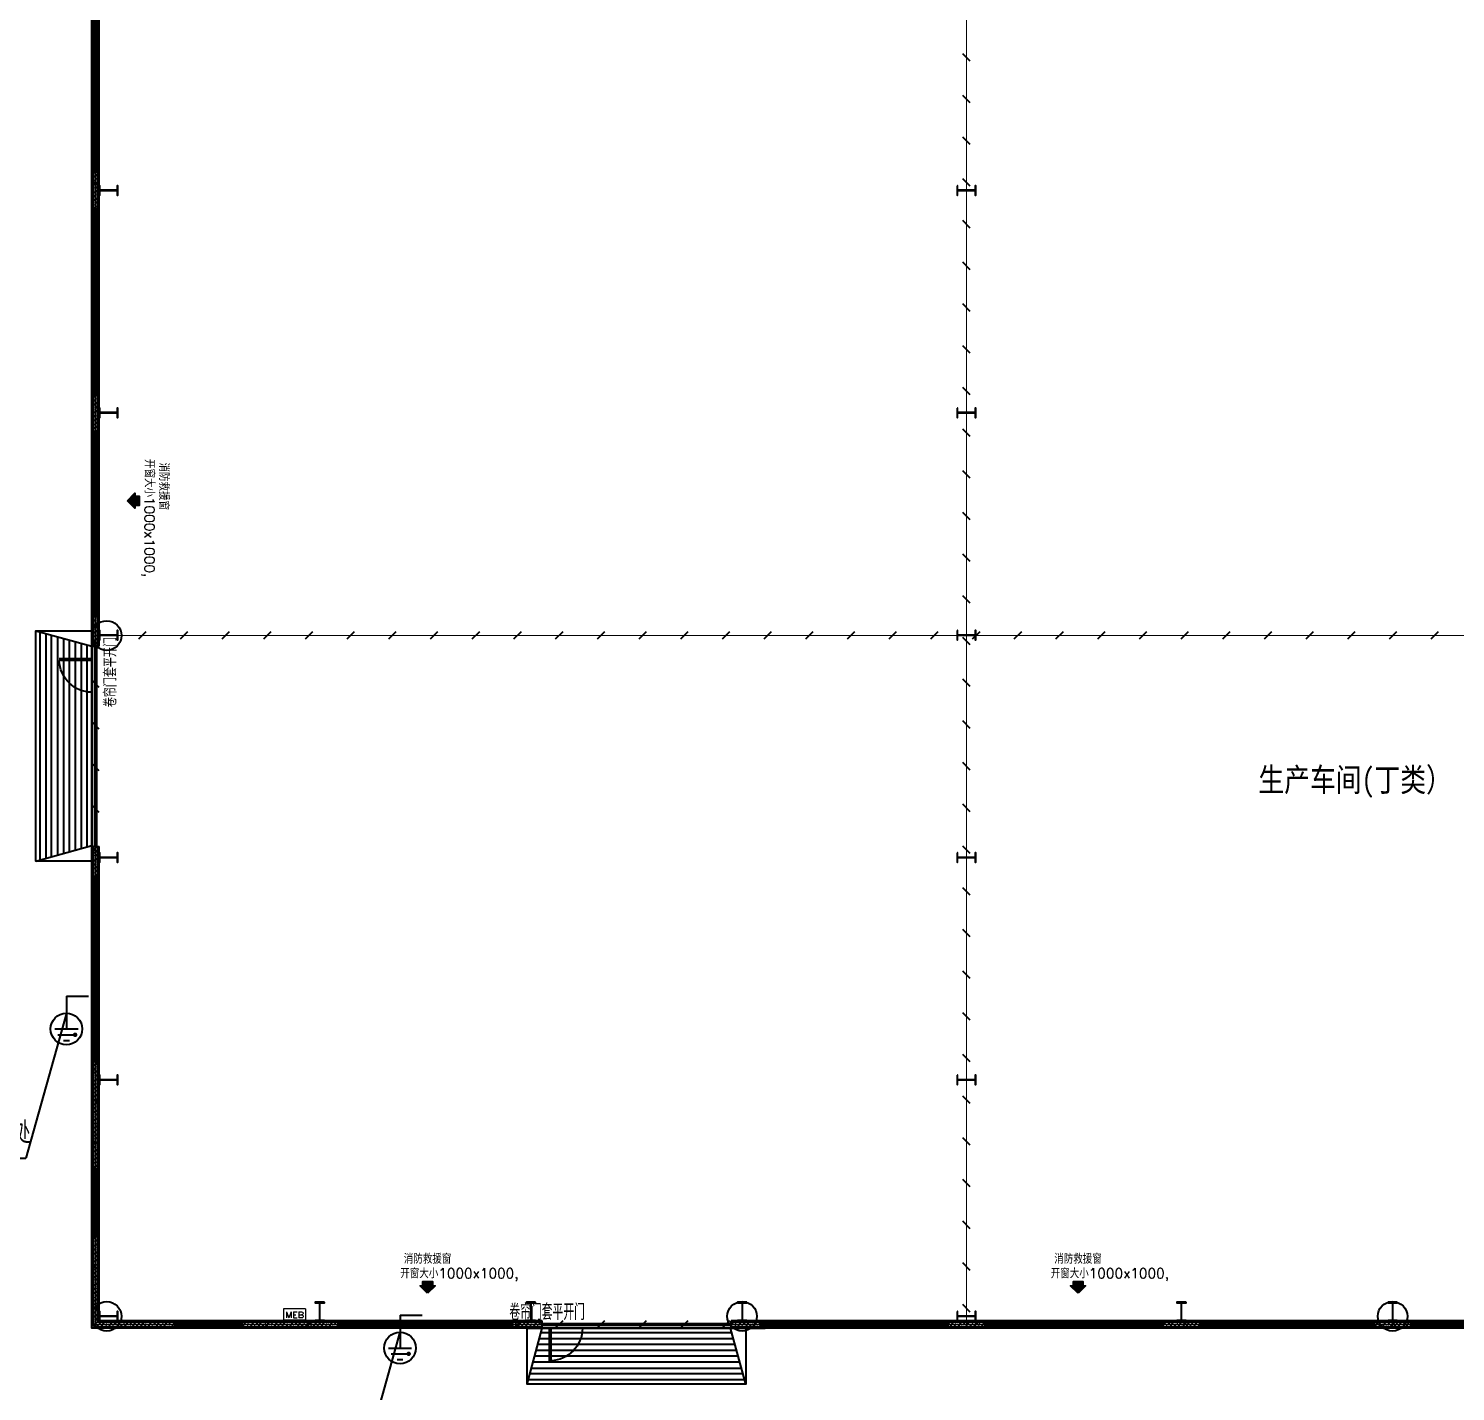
# Model space of a CAD drawing. Extents: x 7651907 to 8255021, y -2490714 to -1144618.
# Drawn here: x 7854176 to 7892677, y -1872686 to -1835911 of the extents above; entities that cross this region are included whole.
import ezdxf
from ezdxf.enums import TextEntityAlignment as Align

# ---------------------------------------------------------------- set-up
doc = ezdxf.new("R2010")
doc.units = 0
doc.header["$LTSCALE"] = 1000
for name, pattern in [('CENTER2', [1.125, 0.75, -0.125, 0.125, -0.125]), ('CONTINOUS', [0]), ('DASH', [0.35, 0.25, -0.1])]:
    doc.linetypes.add(name, pattern=pattern)
doc.layers.get('0').update_dxf_attribs({"linetype": 'CONTINUOUS'})
for name, color, linetype in [('001-墙体', 30, 'CONTINUOUS'), ('001-文字', 11, 'CONTINUOUS'), ('10102', 7, 'CONTINUOUS'), ('DIM-动力', 3, 'CONTINUOUS'), ('EQUIP-动力', 3, 'CONTINUOUS'), ('M_Prof', 2, 'CONTINUOUS'), ('PUB_HATCH', 8, 'CONTINUOUS'), ('PUB_TEXT', 7, 'CONTINUOUS'), ('SHTLN', 4, 'CONTINUOUS'), ('STAIR', 2, 'CONTINUOUS'), ('wen强文字', 2, 'CONTINUOUS'), ('WINDOW', 4, 'CONTINUOUS'), ('WINDOW_TEXT', 7, 'CONTINUOUS'), ('WIRE-接地', 4, 'CONTINUOUS'), ('墙线', 2, 'CONTINUOUS'), ('外轮廓', 8, 'CONTINUOUS'), ('尺寸线及数字', 94, 'CONTINUOUS'), ('总等电位联结', 2, 'CONTINUOUS'), ('标注-照明', 7, 'CONTINUOUS')]:
    doc.layers.add(name, color=color, linetype=linetype)
doc.styles.add('_TCH_DIM', font='SIMPLEX', dxfattribs={"bigfont": 'GBCBIG'})
doc.styles.add('_TCH_WINDOW', font='SIMPLEX', dxfattribs={"height": 3.5, "bigfont": 'GBCBIG'})
doc.styles.add('LDTS', font='txt.shx', dxfattribs={"width": 0.75, "bigfont": 'hzdx.shx'})
doc.styles.get("Standard").update_dxf_attribs({"font": 'txt.shx', "width": 0.7, "bigfont": 'TSSDCHN.shx'})
doc.styles.add('宋体', font='', dxfattribs={"width": 0.8})
doc.styles.get('宋体').set_extended_font_data('SimSun')
pattern_1 = [(45, (0, 53.85), (-106.06606, 106.06606), []), (45, (52.16, 0), (-106.06606, 106.06606), [59.21055, -33.8346])]

# ---------------------------------------------------------------- blocks, each defined once
blk = doc.blocks.new('sgdgsgsg')
at = {"layer": 'M_Prof'}
for points in [[(7988146, -951026), (7988146, -951276), (7988158, -951276), (7988158, -951154), (7988634, -951154), (7988634, -951276), (7988646, -951276), (7988646, -951026), (7988634, -951026), (7988634, -951148), (7988158, -951148), (7988158, -951026)], [(8011296, -951026), (8011296, -951276), (8011308, -951276), (8011308, -951154), (8011784, -951154), (8011784, -951276), (8011796, -951276), (8011796, -951026), (8011784, -951026), (8011784, -951148), (8011308, -951148), (8011308, -951026)], [(7988146, -957026), (7988146, -957276), (7988158, -957276), (7988158, -957154), (7988634, -957154), (7988634, -957276), (7988646, -957276), (7988646, -957026), (7988634, -957026), (7988634, -957148), (7988158, -957148), (7988158, -957026)], [(8011296, -957026), (8011296, -957276), (8011308, -957276), (8011308, -957154), (8011784, -957154), (8011784, -957276), (8011796, -957276), (8011796, -957026), (8011784, -957026), (8011784, -957148), (8011308, -957148), (8011308, -957026)], [(7988146, -963026), (7988146, -963276), (7988158, -963276), (7988158, -963154), (7988634, -963154), (7988634, -963276), (7988646, -963276), (7988646, -963026), (7988634, -963026), (7988634, -963148), (7988158, -963148), (7988158, -963026)], [(8011296, -963026), (8011296, -963276), (8011308, -963276), (8011308, -963154), (8011784, -963154), (8011784, -963276), (8011796, -963276), (8011796, -963026), (8011784, -963026), (8011784, -963148), (8011308, -963148), (8011308, -963026)], [(7988146, -969026), (7988146, -969276), (7988158, -969276), (7988158, -969154), (7988634, -969154), (7988634, -969276), (7988646, -969276), (7988646, -969026), (7988634, -969026), (7988634, -969148), (7988158, -969148), (7988158, -969026)], [(8011296, -969026), (8011296, -969276), (8011308, -969276), (8011308, -969154), (8011784, -969154), (8011784, -969276), (8011796, -969276), (8011796, -969026), (8011784, -969026), (8011784, -969148), (8011308, -969148), (8011308, -969026)], [(7988146, -975026), (7988146, -975276), (7988158, -975276), (7988158, -975154), (7988634, -975154), (7988634, -975276), (7988646, -975276), (7988646, -975026), (7988634, -975026), (7988634, -975148), (7988158, -975148), (7988158, -975026)], [(8011296, -975026), (8011296, -975276), (8011308, -975276), (8011308, -975154), (8011784, -975154), (8011784, -975276), (8011796, -975276), (8011796, -975026), (8011784, -975026), (8011784, -975148), (8011308, -975148), (8011308, -975026)], [(7994221, -981151), (7993971, -981151), (7993971, -981163), (7994093, -981163), (7994093, -981639), (7993971, -981639), (7993971, -981651), (7994221, -981651), (7994221, -981639), (7994099, -981639), (7994099, -981163), (7994221, -981163)], [(7999921, -981151), (7999671, -981151), (7999671, -981163), (7999793, -981163), (7999793, -981639), (7999671, -981639), (7999671, -981651), (7999921, -981651), (7999921, -981639), (7999799, -981639), (7999799, -981163), (7999921, -981163)], [(8005621, -981151), (8005371, -981151), (8005371, -981163), (8005493, -981163), (8005493, -981639), (8005371, -981639), (8005371, -981651), (8005621, -981651), (8005621, -981639), (8005499, -981639), (8005499, -981163), (8005621, -981163)], [(8017471, -981151), (8017221, -981151), (8017221, -981163), (8017343, -981163), (8017343, -981639), (8017221, -981639), (8017221, -981651), (8017471, -981651), (8017471, -981639), (8017349, -981639), (8017349, -981163), (8017471, -981163)], [(8023171, -981151), (8022921, -981151), (8022921, -981163), (8023043, -981163), (8023043, -981639), (8022921, -981639), (8022921, -981651), (8023171, -981651), (8023171, -981639), (8023049, -981639), (8023049, -981163), (8023171, -981163)], [(7988146, -981401), (7988146, -981651), (7988158, -981651), (7988158, -981529), (7988634, -981529), (7988634, -981651), (7988646, -981651), (7988646, -981401), (7988634, -981401), (7988634, -981523), (7988158, -981523), (7988158, -981401)], [(8011296, -981401), (8011296, -981651), (8011308, -981651), (8011308, -981529), (8011784, -981529), (8011784, -981651), (8011796, -981651), (8011796, -981401), (8011784, -981401), (8011784, -981523), (8011308, -981523), (8011308, -981401)]]:
    blk.add_lwpolyline(points, close=True, dxfattribs=at)
blk = doc.blocks.new('5181895')
h = blk.add_hatch(color=13)
h.dxf.hatch_style = 1
h.paths.add_polyline_path([(-1101987, -147875), (-1102144, -148033), (-1102087, -148033), (-1102087, -148123), (-1101887, -148123), (-1101887, -148033), (-1101829, -148033)])
at = {"color": 13}
blk.add_lwpolyline([(-1101987, -147875), (-1102144, -148033), (-1102087, -148033), (-1102087, -148123), (-1101887, -148123), (-1101887, -148033), (-1101829, -148033), (-1101987, -147875)], close=True, dxfattribs=at)
blk = doc.blocks.new('$DorLib2D$00000213')
at = {"color": 0, "linetype": 'DASH', "const_width": 0.02}
blk.add_lwpolyline([(0.5, 0), (-0.5, 0)], dxfattribs=at)
blk = doc.blocks.new('$TCHSYS$WIN2D')
for p, q in [((-0.5, 0.5), (0.5, 0.5)), ((-0.5, 0.5), (-0.5, -0.5)), ((0.5, 0.5), (0.5, -0.5)), ((0.5, 0.1667), (-0.5, 0.1667)), ((0.5, -0.1667), (-0.5, -0.1667)), ((-0.5, -0.5), (0.5, -0.5))]:
    blk.add_line(p, q)
blk = doc.blocks.new('A$C0DF00DDE')
at = {"layer": 'PUB_HATCH'}
h = blk.add_hatch(dxfattribs=at)
h.set_pattern_fill('天然石材', color=256, scale=30, style=0)
h.set_pattern_definition(pattern_1)
h.paths.add_polyline_path([(8050, 38100), (8050, 39100), (7950, 39100), (7950, 38100)])
h = blk.add_hatch(dxfattribs=at)
h.set_pattern_fill('天然石材', color=256, scale=30, style=0)
h.set_pattern_definition(pattern_1)
h.paths.add_polyline_path([(8050, 32100), (8050, 33100), (7950, 33100), (7950, 32100)])
h = blk.add_hatch(dxfattribs=at)
h.set_pattern_fill('天然石材', color=256, scale=30, style=0)
h.set_pattern_definition(pattern_1)
h.paths.add_polyline_path([(8050, 26299.9), (8050, 27100), (7950, 27100), (7950, 26299.9)])
h = blk.add_hatch(dxfattribs=at)
h.set_pattern_fill('天然石材', color=256, scale=30, style=0)
h.set_pattern_definition(pattern_1)
h.paths.add_polyline_path([(8050, 20100), (8050, 20900), (7950, 20900), (7950, 20100)])
h = blk.add_hatch(dxfattribs=at)
h.set_pattern_fill('天然石材', color=256, scale=30, style=0)
h.set_pattern_definition(pattern_1)
h.paths.add_polyline_path([(8050, 12200.2), (8050, 15100), (7950, 15100), (7950, 12200.2)])
h = blk.add_hatch(dxfattribs=at)
h.set_pattern_fill('天然石材', color=256, scale=30, style=0)
h.set_pattern_definition(pattern_1)
h.paths.add_polyline_path([(8050, 8050), (8050, 10400.2), (7950, 10400.2), (7950, 7950)])
h = blk.add_hatch(dxfattribs=at)
h.set_pattern_fill('天然石材', color=256, scale=30, style=0)
h.set_pattern_definition(pattern_1)
h.paths.add_polyline_path([(7950, 7950), (10149.9, 7950), (10149.9, 8050), (8050, 8050)])
h = blk.add_hatch(dxfattribs=at)
h.set_pattern_fill('天然石材', color=256, scale=30, style=0)
h.set_pattern_definition(pattern_1)
h.paths.add_polyline_path([(14550, 8050), (11949.9, 8050), (11949.9, 7950), (14550, 7950)])
h = blk.add_hatch(dxfattribs=at)
h.set_pattern_fill('天然石材', color=256, scale=30, style=0)
h.set_pattern_definition(pattern_1)
h.paths.add_polyline_path([(20050, 8050), (19250, 8050), (19250, 7950), (20050, 7950)])
h = blk.add_hatch(dxfattribs=at)
h.set_pattern_fill('天然石材', color=256, scale=30, style=0)
h.set_pattern_definition(pattern_1)
h.paths.add_polyline_path([(25950, 8050), (25150, 8050), (25150, 7950), (25950, 7950)])
h = blk.add_hatch(dxfattribs=at)
h.set_pattern_fill('天然石材', color=256, scale=30, style=0)
h.set_pattern_definition(pattern_1)
h.paths.add_polyline_path([(32000, 8050), (31000, 8050), (31000, 7950), (32000, 7950)])
h = blk.add_hatch(dxfattribs=at)
h.set_pattern_fill('天然石材', color=256, scale=30, style=0)
h.set_pattern_definition(pattern_1)
h.paths.add_polyline_path([(37800, 8050), (36800, 8050), (36800, 7950), (37800, 7950)])
h = blk.add_hatch(dxfattribs=at)
h.set_pattern_fill('天然石材', color=256, scale=30, style=0)
h.set_pattern_definition(pattern_1)
h.paths.add_polyline_path([(43500, 8050), (42500, 8050), (42500, 7950), (43500, 7950)])
at = {"layer": '001-墙体', "color": 54}
for p, q in [((8050, 39100), (7950, 39100)), ((7950, 39100), (7950, 38100)), ((8050, 38100), (8050, 39100)), ((7950, 38100), (8050, 38100)), ((8050, 33100), (7950, 33100)), ((7950, 33100), (7950, 32100)), ((8050, 32100), (8050, 33100)), ((7950, 32100), (8050, 32100)), ((8050, 27100), (7950, 27100)), ((7950, 27100), (7950, 26299.9)), ((8050, 26299.9), (8050, 27100)), ((7950, 26299.9), (8050, 26299.9)), ((8050, 20900), (7950, 20900)), ((7950, 20900), (7950, 20100)), ((8050, 20100), (8050, 20900)), ((7950, 20100), (8050, 20100)), ((8050, 15100), (7950, 15100)), ((7950, 15100), (7950, 12200.2)), ((8050, 12200.2), (8050, 15100)), ((7950, 12200.2), (8050, 12200.2)), ((8050, 10400.2), (7950, 10400.2)), ((7950, 10400.2), (7950, 7950)), ((8050, 8050), (8050, 10400.2)), ((7950, 7950), (10149.9, 7950)), ((10149.9, 8050), (8050, 8050)), ((10149.9, 7950), (10149.9, 8050)), ((14550, 8050), (11949.9, 8050)), ((11949.9, 8050), (11949.9, 7950)), ((11949.9, 7950), (14550, 7950)), ((14550, 7950), (14550, 8050)), ((20050, 8050), (19250, 8050)), ((19250, 8050), (19250, 7950)), ((19250, 7950), (20050, 7950)), ((20050, 7950), (20050, 8050)), ((25950, 8050), (25150, 8050)), ((25150, 8050), (25150, 7950)), ((25150, 7950), (25950, 7950)), ((25950, 7950), (25950, 8050)), ((32000, 8050), (31000, 8050)), ((31000, 8050), (31000, 7950)), ((31000, 7950), (32000, 7950)), ((32000, 7950), (32000, 8050)), ((37800, 8050), (36800, 8050)), ((36800, 8050), (36800, 7950)), ((36800, 7950), (37800, 7950)), ((37800, 7950), (37800, 8050)), ((43500, 8050), (42500, 8050)), ((42500, 8050), (42500, 7950)), ((42500, 7950), (43500, 7950)), ((43500, 7950), (43500, 8050))]:
    blk.add_line(p, q, dxfattribs=at)
at = {"layer": '001-墙体'}
for p, q in [((7900, 26299.9), (8100, 26299.9)), ((20050, 7900), (20050, 8100)), ((25150, 7900), (25150, 8100))]:
    blk.add_line(p, q, dxfattribs=at)
blk.add_lwpolyline([(7900, 93300), (78100, 93300), (78100, 7900), (7900, 7900)], close=True, dxfattribs=at)
for points in [[(8100, 26299.9), (8100, 74900)], [(7900, 26299.9), (8100, 26299.9)], [(7900, 20900), (8100, 20900)], [(20050, 8100), (8100, 8100), (8100, 20900)], [(60850, 8100), (25150, 8100)], [(25750, 8100), (25150, 8100)]]:
    blk.add_lwpolyline(points, dxfattribs=at)
at = {"layer": 'STAIR', "color": 252}
for p, q in [((6506.6, 20533.4), (6506.6, 26687.1)), ((6665.3, 20577.5), (6665.3, 26644.1)), ((6809.7, 20617.6), (6809.7, 26605.1)), ((6982.5, 20665.5), (6982.5, 26562.1)), ((7141.2, 20709.5), (7141.2, 26519.2)), ((7300, 20753.6), (7300, 26476.3)), ((7458.7, 20797.6), (7458.7, 26433.4)), ((7617.5, 20841.6), (7617.5, 26390.4)), ((7776.2, 20885.7), (7776.2, 26347.5)), ((25164.3, 7776.2), (20022.2, 7776.2)), ((25252.4, 7458.7), (19936.3, 7458.7)), ((25208.4, 7617.5), (19979.2, 7617.5)), ((25384.5, 6982.5), (19807.5, 6982.5)), ((25340.5, 7141.2), (19850.4, 7141.2)), ((25296.4, 7300), (19893.4, 7300)), ((25472.5, 6665.3), (19725.5, 6665.3)), ((25432.4, 6809.7), (19764.6, 6809.7)), ((25516.6, 6506.6), (19682.6, 6506.6))]:
    blk.add_line(p, q, dxfattribs=at)
at = {"layer": 'WINDOW', "extrusion": (0, 0, -1)}
for p, q in [((7900, 25961.2), (7022.5, 25961.2)), ((7900, 25916.2), (7022.5, 25916.2)), ((20238.8, 7900), (20238.8, 7022.5)), ((20283.8, 7900), (20283.8, 7022.5))]:
    blk.add_line(p, q, dxfattribs=at)
for centre, start, end in [((-7900, 25938.7), 270, 358.53072), ((-20261.3, 7900), 180, 268.53072)]:
    blk.add_arc(centre, 877.5, start, end, dxfattribs=at)
at = {"layer": '墙线', "ltscale": 100}
for p, q in [((6386, 26719.7), (7900, 26299.7)), ((7900, 26719.7), (7900, 20300)), ((6386, 20500), (7900, 20920)), ((19650, 7900), (26069.7, 7900)), ((19650, 6386), (20050, 7900)), ((25550, 6386), (25130, 7900))]:
    blk.add_line(p, q, dxfattribs=at)
for points in [[(7900, 20500), (6386, 20500), (6386, 26719.7), (7900, 26719.7)], [(25550, 7900), (25550, 6386), (19650, 6386), (19650, 7900)]]:
    blk.add_lwpolyline(points, dxfattribs=at)
blk.add_blockref('sgdgsgsg', (-7980045.8, 989751))
at = {"xscale": -1.279999999998836, "yscale": 1.279999999998836, "zscale": 1.279999999998836}
for p, rotation in [((-180418.8, -1380317.1), 90), ((1427505.2, -180435.4), 180), ((1445055.2, -180435.4), 180)]:
    blk.add_blockref('5181895', p, dxfattribs=dict(at, rotation=rotation))
at = {"layer": 'WINDOW'}
for name, p, xscale, yscale, zscale, rotation in [('$TCHSYS$WIN2D', (8000, 41600), -5000, 100, -5000, 90), ('$TCHSYS$WIN2D', (8000, 35600), -5000, 100, -5000, 90), ('$TCHSYS$WIN2D', (8000, 29600), -5000, 100, -5000, 90), ('$DorLib2D$00000213', (8000, 23600), 5399.915099699516, 5399.915099699516, 5399.915099699516, 90), ('$TCHSYS$WIN2D', (8000, 17600), -5000, 100, -5000, 90), ('$TCHSYS$WIN2D', (8000, 11300.2), -1800, 100, -1800, 90), ('$TCHSYS$WIN2D', (11049.9, 8000), -1800, 100, -1800, 180), ('$TCHSYS$WIN2D', (16900, 8000), -4700, 100, -4700, 180), ('$DorLib2D$00000213', (22600, 8000), 5100, 5100, 5100, 180), ('$TCHSYS$WIN2D', (28475, 8000), -5050.000002792105, 100, -5050.000002792105, 180), ('$TCHSYS$WIN2D', (34400, 8000), -4800, 100, -4800, 180), ('$TCHSYS$WIN2D', (40150, 8000), -4700, 100, -4700, 180), ('$TCHSYS$WIN2D', (45850, 8000), -4700, 100, -4700, 180)]:
    blk.add_blockref(name, p, dxfattribs=dict(at, xscale=xscale, yscale=yscale, zscale=zscale, rotation=rotation))
at = {"layer": '001-文字', "style": '宋体', "width": 0.8}
blk.add_text('生产车间(丁类）', height=637.97, dxfattribs=at).set_placement((39376.6, 22379))
at = {"layer": 'PUB_TEXT', "color": 1}
for s, height, p in [('开窗大小1000x1000,', 270.071, (9322.7, 31352.7)), ('消防救援窗', 270.07, (9715.7, 31257.3))]:
    blk.add_text(s, height=height, rotation=270, dxfattribs=at).set_placement(p)
for s, height, p in [('消防救援窗', 270.07, (16318.2, 9640.2)), ('消防救援窗', 270.07, (33868.2, 9640.2)), ('开窗大小1000x1000,', 270.071, (16222.8, 9247.3)), ('开窗大小1000x1000,', 270.071, (33772.8, 9247.3))]:
    blk.add_text(s, height=height, dxfattribs=at).set_placement(p)
at = {"layer": 'PUB_TEXT', "width": 0.7}
blk.add_text('卷帘门套平开门', height=437.5, dxfattribs=at).set_placement((19167.1, 8117.9))
at = {"layer": 'WINDOW_TEXT', "style": '_TCH_WINDOW'}
blk.add_text('卷帘门套平开门', height=337.59, rotation=90, dxfattribs=at).set_placement((8566.4, 24657.5))
blk = doc.blocks.new('$TelecSys$00000008')
blk.add_line((0.4, 0.4), (-0.4, -0.4))
blk = doc.blocks.new('PLA24')
at = {"layer": '10102', "color": 0, "linetype": 'ByBlock', "lineweight": -2}
blk.add_solid([(-117, -161), (-116, -165), (-124, -165), (-122, -168)], dxfattribs=at)
at = {"layer": '尺寸线及数字', "color": 0, "linetype": 'ByBlock', "lineweight": -2, "const_width": 50}
for points in [[(391, 197), (-359, 197)], [(-350, 198), (-350, -196)], [(391, -186), (391, 197)], [(-359, -186), (391, -186)]]:
    blk.add_lwpolyline(points, dxfattribs=at)
at = {"layer": '尺寸线及数字', "color": 0, "linetype": 'ByBlock', "lineweight": -2, "width": 1.109999}
blk.add_text('MEB', height=210, dxfattribs=at).set_placement((-290, -115), (332, -115), align=Align.FIT)
blk = doc.blocks.new('$equip$00002693')
for p, q in [((-1.191, 0), (-1.191, -1.771)), ((-1.816, -1.771), (-0.566, -1.771)), ((-1.66, -2.084), (-0.723, -2.084)), ((-1.348, -2.396), (-1.035, -2.396))]:
    blk.add_line(p, q)
blk.add_lwpolyline([(-1.191, 0), (0, 0)])
blk.add_circle((-1.191, -1.771), 0.853)
blk = doc.blocks.new('A$C77A11537')
at = {"layer": 'DIM-动力'}
for p in [(13396, 4758), (71, 843)]:
    blk.add_line(p, (12297, 843), dxfattribs=at)
at = {"layer": 'DIM-动力', "const_width": 60}
blk.add_lwpolyline([(13613, 4200, 1), (13648, 4151, 1)], format="xyb", close=True, dxfattribs=at)
at = {"layer": 'EQUIP-动力', "xscale": 500, "yscale": 500, "zscale": 500}
blk.add_blockref('$equip$00002693', (13992, 5218), dxfattribs=at)
at = {"layer": 'DIM-动力', "color": 7, "style": '_TCH_DIM'}
blk.add_text('暗敷', height=506.4, dxfattribs=at).set_placement((10145, 1234))
at = {"layer": 'DIM-动力', "color": 7, "style": '_TCH_DIM', "width": 0.705882}
blk.add_text(')', height=446, dxfattribs=at).set_placement((10940, 1234))
at = {"layer": '标注-照明', "linetype": 'CONTINOUS', "style": 'LDTS', "width": 0.75}
for s, p in [('0.5M,(', (8476, 1234)), ('接地电阻测试点位置距室外地坪', (-28, 1234)), ('共', (11150, 1234)), ('8', (11695, 1234)), ('处', (11998, 1234)), ('具体做法见', (75, 63)), ('15D501-1', (3404, 63))]:
    blk.add_text(s, height=600, dxfattribs=at).set_placement(p)

msp = doc.modelspace()

# ---------------------------------------------------------------- linework, layer by layer
at = {"layer": 'wen强文字', "color": 1}
for centre in [(7856284.7, -1852290.4), (7856284.7, -1870658.6), (7873430, -1870658.6), (7890979.1, -1870658.6)]:
    msp.add_circle(centre, 399.9, dxfattribs=at)
at = {"layer": 'WIRE-接地', "color": 4, "linetype": 'CENTER2', "const_width": 30}
for points in [[(7855983.2, -1785678.9), (7855983.2, -1870881.5), (7925995.9, -1870881.5), (7925995.9, -1785675.8), (7855983.3, -1785675.8)], [(7879483.2, -1785628.9), (7879483.2, -1870883.7)], [(7855983.2, -1852286.2), (7925995.9, -1852286.2)]]:
    msp.add_lwpolyline(points, dxfattribs=at)

# ---------------------------------------------------------------- block references
at = {"ltscale": 100}
msp.add_blockref('A$C0DF00DDE', (7847983.2, -1878878.9), dxfattribs=at)
at = {"layer": 'SHTLN', "color": 4, "xscale": 250, "yscale": 250, "zscale": 250, "rotation": 270}
for p in [(7855983.2, -1836717.7), (7879483.2, -1836693.8), (7855983.2, -1837842.7), (7879483.2, -1837818.8), (7855983.2, -1838967.7), (7879483.2, -1838943.8), (7855983.2, -1840092.7), (7879483.2, -1840068.8), (7879483.2, -1841193.8), (7855983.2, -1841217.7), (7855983.2, -1842342.7), (7879483.2, -1842318.8), (7855983.2, -1843467.7), (7879483.2, -1843443.8), (7855983.2, -1844592.7), (7879483.2, -1844568.8), (7855983.2, -1845717.7), (7879483.2, -1845693.8), (7855983.2, -1846842.7), (7879483.2, -1846818.8), (7855983.2, -1847967.7), (7879483.2, -1847943.8), (7855983.2, -1849092.7), (7879483.2, -1849068.8), (7855983.2, -1850217.7), (7879483.2, -1850193.8), (7855983.2, -1851342.7), (7879483.2, -1851318.8), (7855983.2, -1852467.7), (7879483.2, -1852443.8), (7855983.2, -1853592.7), (7879483.2, -1853568.8), (7855983.2, -1854717.7), (7879483.2, -1854693.8), (7879483.2, -1855818.8), (7855983.2, -1855842.7), (7855983.2, -1856967.7), (7879483.2, -1856943.8), (7855983.2, -1858092.7), (7879483.2, -1858068.8), (7855983.2, -1859217.7), (7879483.2, -1859193.8), (7855983.2, -1860342.7), (7879483.2, -1860318.8), (7855983.2, -1861467.7), (7879483.2, -1861443.8), (7855983.2, -1862592.7), (7879483.2, -1862568.8), (7855983.2, -1863717.7), (7879483.2, -1863693.8), (7855983.2, -1864842.7), (7879483.2, -1864818.8), (7855983.2, -1865967.7), (7879483.2, -1865943.8), (7855983.2, -1867092.7), (7879483.2, -1867068.8), (7855983.2, -1868217.7), (7879483.2, -1868193.8), (7855983.2, -1869342.7), (7879483.2, -1869318.8), (7855983.2, -1870467.7), (7879483.2, -1870443.8)]:
    msp.add_blockref('$TelecSys$00000008', p, dxfattribs=at)
at = {"layer": 'SHTLN', "color": 4, "xscale": 250, "yscale": 250, "zscale": 250}
for p in [(7857239.5, -1852286.2), (7858364.5, -1852286.2), (7859489.5, -1852286.2), (7860614.5, -1852286.2), (7861739.5, -1852286.2), (7862864.5, -1852286.2), (7863989.5, -1852286.2), (7865114.5, -1852286.2), (7866239.5, -1852286.2), (7867364.5, -1852286.2), (7868489.5, -1852286.2), (7869614.5, -1852286.2), (7870739.5, -1852286.2), (7871864.5, -1852286.2), (7872989.5, -1852286.2), (7874114.5, -1852286.2), (7875239.5, -1852286.2), (7876364.5, -1852286.2), (7877489.5, -1852286.2), (7878614.5, -1852286.2), (7879739.5, -1852286.2), (7880864.5, -1852286.2), (7881989.5, -1852286.2), (7883114.5, -1852286.2), (7884239.5, -1852286.2), (7885364.5, -1852286.2), (7886489.5, -1852286.2), (7887614.5, -1852286.2), (7888739.5, -1852286.2), (7889864.5, -1852286.2), (7890989.5, -1852286.2), (7892114.5, -1852286.2), (7857239.5, -1870881.5), (7858364.5, -1870881.5), (7859489.5, -1870881.5), (7860614.5, -1870881.5), (7861739.5, -1870881.5), (7862864.5, -1870881.5), (7863989.5, -1870881.5), (7865114.5, -1870881.5), (7866239.5, -1870881.5), (7867364.5, -1870881.5), (7868489.5, -1870881.5), (7869614.5, -1870881.5), (7870739.5, -1870881.5), (7871864.5, -1870881.5), (7872989.5, -1870881.5), (7874114.5, -1870881.5), (7875239.5, -1870881.5), (7876364.5, -1870881.5), (7877489.5, -1870881.5), (7878614.5, -1870881.5), (7879739.5, -1870881.5), (7880864.5, -1870881.5), (7881989.5, -1870881.5), (7883114.5, -1870881.5), (7884239.5, -1870881.5), (7885364.5, -1870881.5), (7886489.5, -1870881.5), (7887614.5, -1870881.5), (7888739.5, -1870881.5), (7889864.5, -1870881.5), (7890989.5, -1870881.5), (7892114.5, -1870881.5)]:
    msp.add_blockref('$TelecSys$00000008', p, dxfattribs=at)
at = {"layer": '外轮廓'}
for p in [(7841802.5, -1867237.6), (7850802.5, -1875846.4)]:
    msp.add_blockref('A$C77A11537', p, dxfattribs=at)
at = {"layer": '总等电位联结', "xscale": 0.8000000002793968, "yscale": 0.8000000002793968, "zscale": 0.8000000002793968}
msp.add_blockref('PLA24', (7861339.6, -1870611, -8245.3), dxfattribs=at)

doc.saveas('drawing.dxf')
